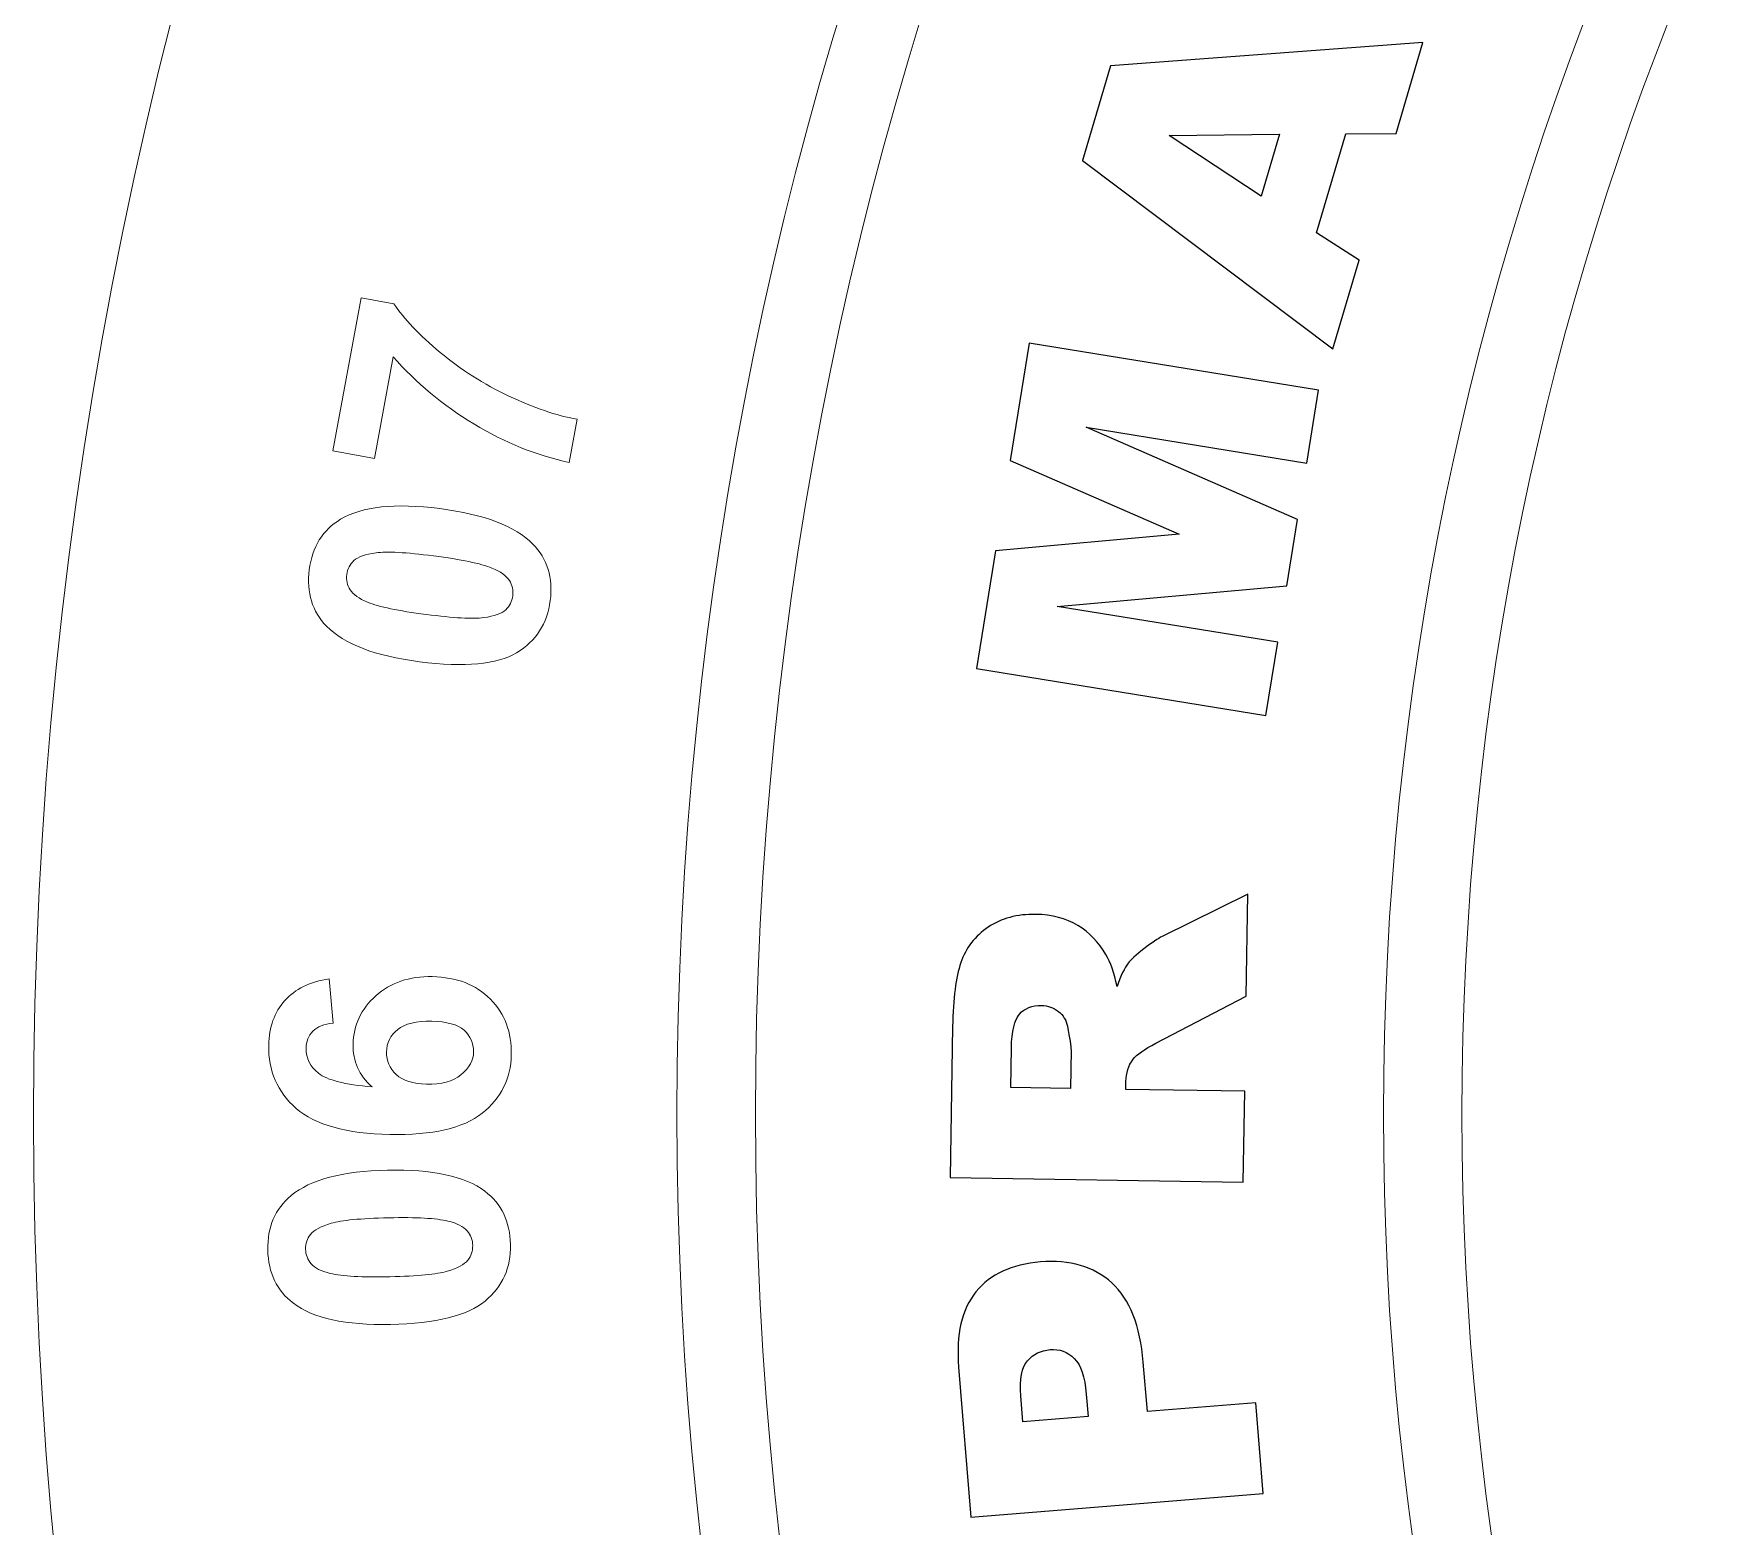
# Model space of a CAD drawing. Header units: millimetres. Extents: x -84 to 196, y -140 to 140.
# Drawn here: x -84.3 to -30.9, y -13 to 34.5 of the extents above; entities that cross this region are included whole.
import ezdxf

# ---------------------------------------------------------------- set-up
doc = ezdxf.new("R2010")
doc.units = ezdxf.units.MM
doc.header["$MEASUREMENT"] = 0
doc.layers.add('Layer 1', color=7, linetype='Continuous')

msp = doc.modelspace()

# ---------------------------------------------------------------- linework, layer by layer
at = {"layer": 'Layer 1', "color": 250, "lineweight": 9}
for points, knots in [([(55.7075, 140.0117), (133.0273, 140.0117), (195.7074, 77.3315), (195.7074, 0.0116), (195.7074, 0.0116), (195.7074, -77.3083), (133.0273, -139.9884), (55.7074, -139.9884), (55.7074, -139.9884), (-21.6125, -139.9884), (-84.2927, -77.3083), (-84.2927, 0.0116), (-84.2927, 0.0116), (-84.2927, 77.3315), (-21.6125, 140.0116), (55.7075, 140.0117)], [0, 0, 0, 0, 0.2, 0.2, 0.2, 0.2, 0.4, 0.4, 0.4, 0.4, 0.6, 0.6, 0.6, 0.6, 1, 1, 1, 1]), ([(56.199, 120.1045), (122.473, 120.1045), (176.1989, 66.3785), (176.1989, 0.1044), (176.1989, 0.1044), (176.1989, -66.1697), (122.473, -119.8956), (56.1989, -119.8956), (56.1989, -119.8956), (-10.0752, -119.8956), (-63.8011, -66.1697), (-63.8011, 0.1044), (-63.8011, 0.1044), (-63.8011, 66.3785), (-10.0752, 120.1044), (56.199, 120.1045)], [0, 0, 0, 0, 0.2, 0.2, 0.2, 0.2, 0.4, 0.4, 0.4, 0.4, 0.6, 0.6, 0.6, 0.6, 1, 1, 1, 1]), ([(56.199, 117.6046), (121.0925, 117.6046), (173.6989, 64.9979), (173.6989, 0.1044), (173.6989, 0.1044), (173.6989, -64.7891), (121.0924, -117.3956), (56.1989, -117.3956), (56.1989, -117.3956), (-8.6946, -117.3956), (-61.3011, -64.7891), (-61.3011, 0.1044), (-61.3011, 0.1044), (-61.3011, 64.998), (-8.6946, 117.6044), (56.199, 117.6046)], [0, 0, 0, 0, 0.2, 0.2, 0.2, 0.2, 0.4, 0.4, 0.4, 0.4, 0.6, 0.6, 0.6, 0.6, 1, 1, 1, 1]), ([(56.199, 97.6045), (110.0469, 97.6045), (153.6989, 53.9522), (153.6989, 0.1044), (153.6989, 0.1044), (153.6989, -53.7434), (110.0467, -97.3956), (56.1989, -97.3956), (56.1989, -97.3956), (2.3512, -97.3956), (-41.3011, -53.7434), (-41.3011, 0.1044), (-41.3011, 0.1044), (-41.3011, 53.9523), (2.3511, 97.6044), (56.199, 97.6045)], [0, 0, 0, 0, 0.2, 0.2, 0.2, 0.2, 0.4, 0.4, 0.4, 0.4, 0.6, 0.6, 0.6, 0.6, 1, 1, 1, 1]), ([(56.199, 95.1045), (108.6662, 95.1045), (151.1989, 52.5714), (151.1989, 0.1044), (151.1989, 0.1044), (151.1989, -52.3626), (108.666, -94.8956), (56.1989, -94.8956), (56.1989, -94.8956), (3.7318, -94.8956), (-38.8011, -52.3626), (-38.8011, 0.1044), (-38.8011, 0.1044), (-38.8011, 52.5715), (3.7318, 95.1044), (56.199, 95.1045)], [0, 0, 0, 0, 0.2, 0.2, 0.2, 0.2, 0.4, 0.4, 0.4, 0.4, 0.6, 0.6, 0.6, 0.6, 1, 1, 1, 1]), ([(-42.5045, 31.3274), (-42.5045, 31.3274), (-43.4316, 28.1736), (-43.4316, 28.1736), (-43.4316, 28.1736), (-43.4316, 28.1736), (-42.0789, 27.306), (-42.0789, 27.306), (-42.0789, 27.306), (-42.0789, 27.306), (-42.9093, 24.4759), (-42.9093, 24.4759), (-42.9093, 24.4759), (-42.9093, 24.4759), (-50.8825, 30.4749), (-50.8825, 30.4749), (-50.8825, 30.4749), (-50.8825, 30.4749), (-49.9971, 33.4963), (-49.9971, 33.4963), (-49.9971, 33.4963), (-49.9971, 33.4963), (-40.0444, 34.2312), (-40.0444, 34.2312), (-40.0444, 34.2312), (-40.0444, 34.2312), (-40.8968, 31.3337), (-40.8968, 31.3337), (-40.8968, 31.3337), (-40.8968, 31.3337), (-42.5045, 31.3274), (-42.5045, 31.3274)], [0, 0, 0, 0, 0.1111111, 0.1111111, 0.1111111, 0.1111111, 0.2222222, 0.2222222, 0.2222222, 0.2222222, 0.3333333, 0.3333333, 0.3333333, 0.3333333, 0.4444444, 0.4444444, 0.4444444, 0.4444444, 0.5555556, 0.5555556, 0.5555556, 0.5555556, 0.6666667, 0.6666667, 0.6666667, 0.6666667, 0.7777778, 0.7777778, 0.7777778, 0.7777778, 1, 1, 1, 1]), ([(-44.6125, 31.3161), (-44.6125, 31.3161), (-48.1261, 31.272), (-48.1261, 31.272), (-48.1261, 31.272), (-48.1261, 31.272), (-45.1926, 29.3426), (-45.1926, 29.3426), (-45.1926, 29.3426), (-45.1926, 29.3426), (-44.6125, 31.3161), (-44.6125, 31.3161)], [0, 0, 0, 0, 0.25, 0.25, 0.25, 0.25, 0.5, 0.5, 0.5, 0.5, 1, 1, 1, 1]), ([(-73.438, 20.9797), (-73.438, 20.9797), (-74.7633, 21.2255), (-74.7633, 21.2255), (-74.7633, 21.2255), (-74.7633, 21.2255), (-73.8542, 26.1039), (-73.8542, 26.1039), (-73.8542, 26.1039), (-73.8542, 26.1039), (-72.8179, 25.9106), (-72.8179, 25.9106), (-72.8179, 25.9106), (-72.4972, 25.4346), (-72.0057, 24.9191), (-71.3414, 24.3641), (-71.3414, 24.3641), (-70.6789, 23.8108), (-69.9508, 23.3471), (-69.1568, 22.9732), (-69.1568, 22.9732), (-68.363, 22.5993), (-67.6374, 22.3525), (-66.9817, 22.2332), (-66.9817, 22.2332), (-66.9817, 22.2332), (-67.2366, 20.8585), (-67.2366, 20.8585), (-67.2366, 20.8585), (-68.2623, 21.073), (-69.2711, 21.4814), (-70.265, 22.0821), (-70.265, 22.0821), (-71.2607, 22.6828), (-72.1165, 23.3956), (-72.8342, 24.2225), (-72.8342, 24.2225), (-72.8342, 24.2225), (-73.438, 20.9797), (-73.438, 20.9797)], [0, 0, 0, 0, 0.0909091, 0.0909091, 0.0909091, 0.0909091, 0.1818182, 0.1818182, 0.1818182, 0.1818182, 0.2727273, 0.2727273, 0.2727273, 0.2727273, 0.3636364, 0.3636364, 0.3636364, 0.3636364, 0.4545455, 0.4545455, 0.4545455, 0.4545455, 0.5454545, 0.5454545, 0.5454545, 0.5454545, 0.6363636, 0.6363636, 0.6363636, 0.6363636, 0.7272727, 0.7272727, 0.7272727, 0.7272727, 0.8181818, 0.8181818, 0.8181818, 0.8181818, 1, 1, 1, 1]), ([(-54.2599, 14.2913), (-54.2599, 14.2913), (-53.6535, 18.0375), (-53.6535, 18.0375), (-53.6535, 18.0375), (-53.6535, 18.0375), (-47.8116, 18.5747), (-47.8116, 18.5747), (-47.8116, 18.5747), (-47.8116, 18.5747), (-53.1865, 20.9212), (-53.1865, 20.9212), (-53.1865, 20.9212), (-53.1865, 20.9212), (-52.582, 24.6565), (-52.582, 24.6565), (-52.582, 24.6565), (-52.582, 24.6565), (-43.3668, 23.1639), (-43.3668, 23.1639), (-43.3668, 23.1639), (-43.3668, 23.1639), (-43.7442, 20.8377), (-43.7442, 20.8377), (-43.7442, 20.8377), (-43.7442, 20.8377), (-50.7705, 21.976), (-50.7705, 21.976), (-50.7705, 21.976), (-50.7705, 21.976), (-44.036, 19.0343), (-44.036, 19.0343), (-44.036, 19.0343), (-44.036, 19.0343), (-44.3779, 16.9283), (-44.3779, 16.9283), (-44.3779, 16.9283), (-44.3779, 16.9283), (-51.6938, 16.2695), (-51.6938, 16.2695), (-51.6938, 16.2695), (-51.6938, 16.2695), (-44.6675, 15.1315), (-44.6675, 15.1315), (-44.6675, 15.1315), (-44.6675, 15.1315), (-45.0448, 12.7988), (-45.0448, 12.7988), (-45.0448, 12.7988), (-45.0448, 12.7988), (-54.2599, 14.2913), (-54.2599, 14.2913)], [0, 0, 0, 0, 0.0714286, 0.0714286, 0.0714286, 0.0714286, 0.1428571, 0.1428571, 0.1428571, 0.1428571, 0.2142857, 0.2142857, 0.2142857, 0.2142857, 0.2857143, 0.2857143, 0.2857143, 0.2857143, 0.3571429, 0.3571429, 0.3571429, 0.3571429, 0.4285714, 0.4285714, 0.4285714, 0.4285714, 0.5, 0.5, 0.5, 0.5, 0.5714286, 0.5714286, 0.5714286, 0.5714286, 0.6428571, 0.6428571, 0.6428571, 0.6428571, 0.7142857, 0.7142857, 0.7142857, 0.7142857, 0.7857143, 0.7857143, 0.7857143, 0.7857143, 0.8571429, 0.8571429, 0.8571429, 0.8571429, 1, 1, 1, 1]), ([(-75.5093, 17.4408), (-75.4161, 18.1672), (-75.0835, 18.7027), (-74.5112, 19.0473), (-74.5112, 19.0473), (-73.8331, 19.4568), (-72.7815, 19.5694), (-71.3567, 19.3866), (-71.3567, 19.3866), (-69.9355, 19.2039), (-68.9448, 18.8277), (-68.3868, 18.2551), (-68.3868, 18.2551), (-67.9274, 17.7833), (-67.7434, 17.1831), (-67.8366, 16.4549), (-67.8366, 16.4549), (-67.9299, 15.7249), (-68.2873, 15.1699), (-68.9072, 14.7954), (-68.9072, 14.7954), (-69.5271, 14.4193), (-70.5574, 14.3243), (-71.998, 14.509), (-71.998, 14.509), (-73.4125, 14.6918), (-74.3994, 15.0677), (-74.9591, 15.6403), (-74.9591, 15.6403), (-75.4185, 16.1123), (-75.6025, 16.7123), (-75.5093, 17.4408)], [0, 0, 0, 0, 0.1111111, 0.1111111, 0.1111111, 0.1111111, 0.2222222, 0.2222222, 0.2222222, 0.2222222, 0.3333333, 0.3333333, 0.3333333, 0.3333333, 0.4444444, 0.4444444, 0.4444444, 0.4444444, 0.5555556, 0.5555556, 0.5555556, 0.5555556, 0.6666667, 0.6666667, 0.6666667, 0.6666667, 0.7777778, 0.7777778, 0.7777778, 0.7777778, 1, 1, 1, 1]), ([(-74.3155, 17.2866), (-74.337, 17.112), (-74.3021, 16.9496), (-74.2071, 16.7995), (-74.2071, 16.7995), (-74.1139, 16.6476), (-73.929, 16.5167), (-73.6523, 16.405), (-73.6523, 16.405), (-73.2927, 16.2579), (-72.6722, 16.1278), (-71.7904, 16.0148), (-71.7904, 16.0148), (-70.9088, 15.902), (-70.2968, 15.8672), (-69.9563, 15.9141), (-69.9563, 15.9141), (-69.6157, 15.9611), (-69.3809, 16.0452), (-69.2536, 16.1649), (-69.2536, 16.1649), (-69.1281, 16.2865), (-69.0538, 16.4344), (-69.0305, 16.609), (-69.0305, 16.609), (-69.0089, 16.7819), (-69.0438, 16.9459), (-69.1371, 17.096), (-69.1371, 17.096), (-69.2303, 17.248), (-69.417, 17.3788), (-69.6937, 17.4905), (-69.6937, 17.4905), (-70.0497, 17.6377), (-70.6686, 17.7676), (-71.5503, 17.8806), (-71.5503, 17.8806), (-72.432, 17.9935), (-73.044, 18.0265), (-73.3844, 17.9796), (-73.3844, 17.9796), (-73.725, 17.9327), (-73.9598, 17.8502), (-74.0888, 17.7288), (-74.0888, 17.7288), (-74.2177, 17.609), (-74.2921, 17.4611), (-74.3155, 17.2866)], [0, 0, 0, 0, 0.0769231, 0.0769231, 0.0769231, 0.0769231, 0.1538462, 0.1538462, 0.1538462, 0.1538462, 0.2307692, 0.2307692, 0.2307692, 0.2307692, 0.3076923, 0.3076923, 0.3076923, 0.3076923, 0.3846154, 0.3846154, 0.3846154, 0.3846154, 0.4615385, 0.4615385, 0.4615385, 0.4615385, 0.5384615, 0.5384615, 0.5384615, 0.5384615, 0.6153846, 0.6153846, 0.6153846, 0.6153846, 0.6923077, 0.6923077, 0.6923077, 0.6923077, 0.7692308, 0.7692308, 0.7692308, 0.7692308, 0.8461538, 0.8461538, 0.8461538, 0.8461538, 1, 1, 1, 1]), ([(-45.7663, -2.0727), (-45.7663, -2.0727), (-55.1015, -1.9224), (-55.1015, -1.9224), (-55.1015, -1.9224), (-55.1015, -1.9224), (-55.0221, 2.8855), (-55.0221, 2.8855), (-55.0221, 2.8855), (-55.0079, 3.7775), (-54.9194, 4.4563), (-54.7591, 4.9263), (-54.7591, 4.9263), (-54.5986, 5.3943), (-54.3097, 5.7709), (-53.8902, 6.0521), (-53.8902, 6.0521), (-53.4727, 6.3331), (-52.966, 6.4708), (-52.3721, 6.4606), (-52.3721, 6.4606), (-51.8544, 6.4526), (-51.4083, 6.3334), (-51.036, 6.1076), (-51.036, 6.1076), (-50.6659, 5.8795), (-50.3654, 5.571), (-50.1387, 5.1818), (-50.1387, 5.1818), (-49.9926, 4.934), (-49.8769, 4.5948), (-49.785, 4.1641), (-49.785, 4.1641), (-49.6658, 4.5058), (-49.5465, 4.7539), (-49.4291, 4.9085), (-49.4291, 4.9085), (-49.3509, 5.0131), (-49.1858, 5.1655), (-48.9315, 5.3616), (-48.9315, 5.3616), (-48.6771, 5.5598), (-48.4815, 5.6928), (-48.3445, 5.7582), (-48.3445, 5.7582), (-48.3445, 5.7582), (-45.6159, 7.1079), (-45.6159, 7.1079), (-45.6159, 7.1079), (-45.6159, 7.1079), (-45.6687, 3.8492), (-45.6687, 3.8492), (-45.6687, 3.8492), (-45.6687, 3.8492), (-48.5473, 2.3535), (-48.5473, 2.3535), (-48.5473, 2.3535), (-48.9191, 2.1637), (-49.1625, 1.9937), (-49.2755, 1.8435), (-49.2755, 1.8435), (-49.4232, 1.6366), (-49.5031, 1.4038), (-49.5031, 1.1405), (-49.5031, 1.1405), (-49.5031, 1.1405), (-49.5071, 0.886), (-49.5071, 0.886), (-49.5071, 0.886), (-49.5071, 0.886), (-45.7197, 0.8229), (-45.7197, 0.8229), (-45.7197, 0.8229), (-45.7197, 0.8229), (-45.7663, -2.0727), (-45.7663, -2.0727)], [0, 0, 0, 0, 0.05, 0.05, 0.05, 0.05, 0.1, 0.1, 0.1, 0.1, 0.15, 0.15, 0.15, 0.15, 0.2, 0.2, 0.2, 0.2, 0.25, 0.25, 0.25, 0.25, 0.3, 0.3, 0.3, 0.3, 0.35, 0.35, 0.35, 0.35, 0.4, 0.4, 0.4, 0.4, 0.45, 0.45, 0.45, 0.45, 0.5, 0.5, 0.5, 0.5, 0.55, 0.55, 0.55, 0.55, 0.6, 0.6, 0.6, 0.6, 0.65, 0.65, 0.65, 0.65, 0.7, 0.7, 0.7, 0.7, 0.75, 0.75, 0.75, 0.75, 0.8, 0.8, 0.8, 0.8, 0.85, 0.85, 0.85, 0.85, 0.9, 0.9, 0.9, 0.9, 1, 1, 1, 1]), ([(-74.8743, 4.4042), (-74.8743, 4.4042), (-74.7475, 2.9975), (-74.7475, 2.9975), (-74.7475, 2.9975), (-75.0384, 2.969), (-75.2529, 2.8844), (-75.3948, 2.7423), (-75.3948, 2.7423), (-75.5349, 2.6002), (-75.6131, 2.4145), (-75.6131, 2.1833), (-75.6131, 2.1833), (-75.6131, 1.8763), (-75.4855, 1.6145), (-75.2156, 1.3978), (-75.2156, 1.3978), (-74.9442, 1.1811), (-74.3734, 1.0353), (-73.5032, 0.9622), (-73.5032, 0.9622), (-73.924, 1.3332), (-74.1285, 1.7867), (-74.1164, 2.3231), (-74.1164, 2.3231), (-74.1032, 2.9281), (-73.8636, 3.4432), (-73.3922, 3.8647), (-73.3922, 3.8647), (-72.9227, 4.288), (-72.3225, 4.4917), (-71.5921, 4.4758), (-71.5921, 4.4758), (-70.8177, 4.4604), (-70.2021, 4.2214), (-69.7436, 3.7573), (-69.7436, 3.7573), (-69.2834, 3.2934), (-69.0621, 2.7039), (-69.0762, 1.9911), (-69.0762, 1.9911), (-69.0919, 1.2273), (-69.403, 0.6058), (-70.0063, 0.1252), (-70.0063, 0.1252), (-70.6096, -0.3536), (-71.5887, -0.5796), (-72.9418, -0.5524), (-72.9418, -0.5524), (-74.3284, -0.5238), (-75.3236, -0.247), (-75.9254, 0.2777), (-75.9254, 0.2777), (-76.5272, 0.8044), (-76.8196, 1.4759), (-76.8027, 2.2963), (-76.8027, 2.2963), (-76.791, 2.8716), (-76.62, 3.3436), (-76.291, 3.713), (-76.291, 3.713), (-75.962, 4.0841), (-75.4893, 4.315), (-74.8743, 4.4042)], [0, 0, 0, 0, 0.0588235, 0.0588235, 0.0588235, 0.0588235, 0.1176471, 0.1176471, 0.1176471, 0.1176471, 0.1764706, 0.1764706, 0.1764706, 0.1764706, 0.2352941, 0.2352941, 0.2352941, 0.2352941, 0.2941176, 0.2941176, 0.2941176, 0.2941176, 0.3529412, 0.3529412, 0.3529412, 0.3529412, 0.4117647, 0.4117647, 0.4117647, 0.4117647, 0.4705882, 0.4705882, 0.4705882, 0.4705882, 0.5294118, 0.5294118, 0.5294118, 0.5294118, 0.5882353, 0.5882353, 0.5882353, 0.5882353, 0.6470588, 0.6470588, 0.6470588, 0.6470588, 0.7058824, 0.7058824, 0.7058824, 0.7058824, 0.7647059, 0.7647059, 0.7647059, 0.7647059, 0.8235294, 0.8235294, 0.8235294, 0.8235294, 0.8823529, 0.8823529, 0.8823529, 0.8823529, 1, 1, 1, 1]), ([(-51.2715, 0.9144), (-51.2715, 0.9144), (-51.2512, 2.1306), (-51.2512, 2.1306), (-51.2512, 2.1306), (-51.2512, 2.261), (-51.2886, 2.5177), (-51.3673, 2.8962), (-51.3673, 2.8962), (-51.4024, 3.0877), (-51.4961, 3.2463), (-51.6507, 3.3701), (-51.6507, 3.3701), (-51.8075, 3.4917), (-51.9859, 3.5568), (-52.1904, 3.5588), (-52.1904, 3.5588), (-52.4907, 3.565), (-52.7233, 3.4733), (-52.8884, 3.2838), (-52.8884, 3.2838), (-53.0536, 3.0966), (-53.1401, 2.7375), (-53.1482, 2.211), (-53.1482, 2.211), (-53.1482, 2.211), (-53.1686, 0.945), (-53.1686, 0.945), (-53.1686, 0.945), (-53.1686, 0.945), (-51.2715, 0.9144), (-51.2715, 0.9144)], [0, 0, 0, 0, 0.1111111, 0.1111111, 0.1111111, 0.1111111, 0.2222222, 0.2222222, 0.2222222, 0.2222222, 0.3333333, 0.3333333, 0.3333333, 0.3333333, 0.4444444, 0.4444444, 0.4444444, 0.4444444, 0.5555556, 0.5555556, 0.5555556, 0.5555556, 0.6666667, 0.6666667, 0.6666667, 0.6666667, 0.7777778, 0.7777778, 0.7777778, 0.7777778, 1, 1, 1, 1]), ([(-71.777, 1.0507), (-71.3059, 1.04), (-70.9398, 1.1415), (-70.6786, 1.3533), (-70.6786, 1.3533), (-70.4172, 1.5652), (-70.2782, 1.8095), (-70.2782, 2.0883), (-70.2782, 2.0883), (-70.2782, 2.3581), (-70.3735, 2.5832), (-70.5795, 2.7669), (-70.5795, 2.7669), (-70.7854, 2.9507), (-71.1284, 3.0469), (-71.6064, 3.0558), (-71.6064, 3.0558), (-72.0987, 3.0664), (-72.4613, 2.9771), (-72.6946, 2.7903), (-72.6946, 2.7903), (-72.9279, 2.6016), (-73.046, 2.3625), (-73.0527, 2.0732), (-73.0527, 2.0732), (-73.0527, 1.7947), (-72.9537, 1.5572), (-72.7389, 1.3594), (-72.7389, 1.3594), (-72.5239, 1.1618), (-72.2039, 1.0599), (-71.777, 1.0507)], [0, 0, 0, 0, 0.1111111, 0.1111111, 0.1111111, 0.1111111, 0.2222222, 0.2222222, 0.2222222, 0.2222222, 0.3333333, 0.3333333, 0.3333333, 0.3333333, 0.4444444, 0.4444444, 0.4444444, 0.4444444, 0.5555556, 0.5555556, 0.5555556, 0.5555556, 0.6666667, 0.6666667, 0.6666667, 0.6666667, 0.7777778, 0.7777778, 0.7777778, 0.7777778, 1, 1, 1, 1]), ([(-76.8308, -4.2318), (-76.8473, -3.4981), (-76.5987, -2.9187), (-76.0849, -2.4955), (-76.0849, -2.4955), (-75.4763, -1.989), (-74.4542, -1.7195), (-73.0184, -1.6884), (-73.0184, -1.6884), (-71.5881, -1.6557), (-70.5536, -1.8799), (-69.9153, -2.3612), (-69.9153, -2.3612), (-69.3901, -2.7598), (-69.1186, -3.3252), (-69.1022, -4.0589), (-69.1022, -4.0589), (-69.0856, -4.7944), (-69.3552, -5.395), (-69.9131, -5.859), (-69.9131, -5.859), (-70.4688, -6.321), (-71.4718, -6.5695), (-72.925, -6.6023), (-72.925, -6.6023), (-74.3484, -6.6351), (-75.381, -6.4091), (-76.0176, -5.9279), (-76.0176, -5.9279), (-76.5426, -5.5309), (-76.8144, -4.9638), (-76.8308, -4.2318)], [0, 0, 0, 0, 0.1111111, 0.1111111, 0.1111111, 0.1111111, 0.2222222, 0.2222222, 0.2222222, 0.2222222, 0.3333333, 0.3333333, 0.3333333, 0.3333333, 0.4444444, 0.4444444, 0.4444444, 0.4444444, 0.5555556, 0.5555556, 0.5555556, 0.5555556, 0.6666667, 0.6666667, 0.6666667, 0.6666667, 0.7777778, 0.7777778, 0.7777778, 0.7777778, 1, 1, 1, 1]), ([(-75.6279, -4.2051), (-75.6279, -4.3796), (-75.5634, -4.5347), (-75.4501, -4.6702), (-75.4501, -4.6702), (-75.335, -4.8056), (-75.1318, -4.9073), (-74.8405, -4.9769), (-74.8405, -4.9769), (-74.4628, -5.0692), (-73.8312, -5.1041), (-72.9424, -5.0837), (-72.9424, -5.0837), (-72.0551, -5.0648), (-71.4467, -5.0066), (-71.1154, -4.9085), (-71.1154, -4.9085), (-70.7859, -4.8121), (-70.5675, -4.695), (-70.4604, -4.5554), (-70.4604, -4.5554), (-70.3532, -4.4174), (-70.3049, -4.2603), (-70.3049, -4.0857), (-70.3049, -4.0857), (-70.3049, -3.9092), (-70.3695, -3.7543), (-70.4846, -3.6188), (-70.4846, -3.6188), (-70.5978, -3.4851), (-70.801, -3.3818), (-71.0923, -3.3121), (-71.0923, -3.3121), (-71.4666, -3.2215), (-72.0964, -3.1848), (-72.9853, -3.2053), (-72.9853, -3.2053), (-73.8725, -3.2257), (-74.4826, -3.2842), (-74.8122, -3.3804), (-74.8122, -3.3804), (-75.1416, -3.4785), (-75.3618, -3.5956), (-75.4707, -3.7336), (-75.4707, -3.7336), (-75.5796, -3.8714), (-75.6279, -4.0287), (-75.6279, -4.2051)], [0, 0, 0, 0, 0.0769231, 0.0769231, 0.0769231, 0.0769231, 0.1538462, 0.1538462, 0.1538462, 0.1538462, 0.2307692, 0.2307692, 0.2307692, 0.2307692, 0.3076923, 0.3076923, 0.3076923, 0.3076923, 0.3846154, 0.3846154, 0.3846154, 0.3846154, 0.4615385, 0.4615385, 0.4615385, 0.4615385, 0.5384615, 0.5384615, 0.5384615, 0.5384615, 0.6153846, 0.6153846, 0.6153846, 0.6153846, 0.6923077, 0.6923077, 0.6923077, 0.6923077, 0.7692308, 0.7692308, 0.7692308, 0.7692308, 0.8461538, 0.8461538, 0.8461538, 0.8461538, 1, 1, 1, 1]), ([(-54.4437, -12.7457), (-54.4437, -12.7457), (-54.8309, -7.9619), (-54.8309, -7.9619), (-54.8309, -7.9619), (-54.9154, -6.9203), (-54.7308, -6.1209), (-54.2774, -5.5612), (-54.2774, -5.5612), (-53.8238, -5.0015), (-53.1404, -4.6865), (-52.2249, -4.6116), (-52.2249, -4.6116), (-51.2855, -4.5364), (-50.5272, -4.7581), (-49.9518, -5.2812), (-49.9518, -5.2812), (-49.3788, -5.8042), (-49.0431, -6.6442), (-48.9493, -7.8054), (-48.9493, -7.8054), (-48.9493, -7.8054), (-48.8203, -9.3796), (-48.8203, -9.3796), (-48.8203, -9.3796), (-48.8203, -9.3796), (-45.3651, -9.1003), (-45.3651, -9.1003), (-45.3651, -9.1003), (-45.3651, -9.1003), (-45.1327, -11.9903), (-45.1327, -11.9903), (-45.1327, -11.9903), (-45.1327, -11.9903), (-54.4437, -12.7457), (-54.4437, -12.7457)], [0, 0, 0, 0, 0.1, 0.1, 0.1, 0.1, 0.2, 0.2, 0.2, 0.2, 0.3, 0.3, 0.3, 0.3, 0.4, 0.4, 0.4, 0.4, 0.5, 0.5, 0.5, 0.5, 0.6, 0.6, 0.6, 0.6, 0.7, 0.7, 0.7, 0.7, 0.8, 0.8, 0.8, 0.8, 1, 1, 1, 1]), ([(-50.7077, -9.5322), (-50.7077, -9.5322), (-50.7642, -8.8277), (-50.7642, -8.8277), (-50.7642, -8.8277), (-50.8087, -8.2732), (-50.9372, -7.8911), (-51.1494, -7.6835), (-51.1494, -7.6835), (-51.3595, -7.4737), (-51.6146, -7.3817), (-51.9169, -7.4053), (-51.9169, -7.4053), (-52.2082, -7.4309), (-52.4468, -7.5476), (-52.6348, -7.7597), (-52.6348, -7.7597), (-52.8229, -7.9696), (-52.8946, -8.3443), (-52.8501, -8.8814), (-52.8501, -8.8814), (-52.8501, -8.8814), (-52.7844, -9.7011), (-52.7844, -9.7011), (-52.7844, -9.7011), (-52.7844, -9.7011), (-50.7077, -9.5322), (-50.7077, -9.5322)], [0, 0, 0, 0, 0.125, 0.125, 0.125, 0.125, 0.25, 0.25, 0.25, 0.25, 0.375, 0.375, 0.375, 0.375, 0.5, 0.5, 0.5, 0.5, 0.625, 0.625, 0.625, 0.625, 0.75, 0.75, 0.75, 0.75, 1, 1, 1, 1])]:
    msp.add_open_spline(points, degree=3, knots=knots, dxfattribs=at)
at = {"layer": 'Layer 1', "color": 7}
for points, knots in [([(-42.5045, 31.3274), (-42.5045, 31.3274), (-43.4316, 28.1736), (-43.4316, 28.1736), (-43.4316, 28.1736), (-43.4316, 28.1736), (-42.0789, 27.306), (-42.0789, 27.306), (-42.0789, 27.306), (-42.0789, 27.306), (-42.9093, 24.4759), (-42.9093, 24.4759), (-42.9093, 24.4759), (-42.9093, 24.4759), (-50.8825, 30.4749), (-50.8825, 30.4749), (-50.8825, 30.4749), (-50.8825, 30.4749), (-49.9971, 33.4963), (-49.9971, 33.4963), (-49.9971, 33.4963), (-49.9971, 33.4963), (-40.0444, 34.2312), (-40.0444, 34.2312), (-40.0444, 34.2312), (-40.0444, 34.2312), (-40.8968, 31.3337), (-40.8968, 31.3337), (-40.8968, 31.3337), (-40.8968, 31.3337), (-42.5045, 31.3274), (-42.5045, 31.3274)], [0, 0, 0, 0, 0.1111111, 0.1111111, 0.1111111, 0.1111111, 0.2222222, 0.2222222, 0.2222222, 0.2222222, 0.3333333, 0.3333333, 0.3333333, 0.3333333, 0.4444444, 0.4444444, 0.4444444, 0.4444444, 0.5555556, 0.5555556, 0.5555556, 0.5555556, 0.6666667, 0.6666667, 0.6666667, 0.6666667, 0.7777778, 0.7777778, 0.7777778, 0.7777778, 1, 1, 1, 1]), ([(-44.6125, 31.3161), (-44.6125, 31.3161), (-48.1261, 31.272), (-48.1261, 31.272), (-48.1261, 31.272), (-48.1261, 31.272), (-45.1926, 29.3426), (-45.1926, 29.3426), (-45.1926, 29.3426), (-45.1926, 29.3426), (-44.6125, 31.3161), (-44.6125, 31.3161)], [0, 0, 0, 0, 0.25, 0.25, 0.25, 0.25, 0.5, 0.5, 0.5, 0.5, 1, 1, 1, 1]), ([(-54.2599, 14.2913), (-54.2599, 14.2913), (-53.6535, 18.0375), (-53.6535, 18.0375), (-53.6535, 18.0375), (-53.6535, 18.0375), (-47.8116, 18.5747), (-47.8116, 18.5747), (-47.8116, 18.5747), (-47.8116, 18.5747), (-53.1865, 20.9212), (-53.1865, 20.9212), (-53.1865, 20.9212), (-53.1865, 20.9212), (-52.582, 24.6565), (-52.582, 24.6565), (-52.582, 24.6565), (-52.582, 24.6565), (-43.3668, 23.1639), (-43.3668, 23.1639), (-43.3668, 23.1639), (-43.3668, 23.1639), (-43.7442, 20.8377), (-43.7442, 20.8377), (-43.7442, 20.8377), (-43.7442, 20.8377), (-50.7705, 21.976), (-50.7705, 21.976), (-50.7705, 21.976), (-50.7705, 21.976), (-44.036, 19.0343), (-44.036, 19.0343), (-44.036, 19.0343), (-44.036, 19.0343), (-44.3779, 16.9283), (-44.3779, 16.9283), (-44.3779, 16.9283), (-44.3779, 16.9283), (-51.6938, 16.2695), (-51.6938, 16.2695), (-51.6938, 16.2695), (-51.6938, 16.2695), (-44.6675, 15.1315), (-44.6675, 15.1315), (-44.6675, 15.1315), (-44.6675, 15.1315), (-45.0448, 12.7988), (-45.0448, 12.7988), (-45.0448, 12.7988), (-45.0448, 12.7988), (-54.2599, 14.2913), (-54.2599, 14.2913)], [0, 0, 0, 0, 0.0714286, 0.0714286, 0.0714286, 0.0714286, 0.1428571, 0.1428571, 0.1428571, 0.1428571, 0.2142857, 0.2142857, 0.2142857, 0.2142857, 0.2857143, 0.2857143, 0.2857143, 0.2857143, 0.3571429, 0.3571429, 0.3571429, 0.3571429, 0.4285714, 0.4285714, 0.4285714, 0.4285714, 0.5, 0.5, 0.5, 0.5, 0.5714286, 0.5714286, 0.5714286, 0.5714286, 0.6428571, 0.6428571, 0.6428571, 0.6428571, 0.7142857, 0.7142857, 0.7142857, 0.7142857, 0.7857143, 0.7857143, 0.7857143, 0.7857143, 0.8571429, 0.8571429, 0.8571429, 0.8571429, 1, 1, 1, 1]), ([(-45.7663, -2.0727), (-45.7663, -2.0727), (-55.1015, -1.9224), (-55.1015, -1.9224), (-55.1015, -1.9224), (-55.1015, -1.9224), (-55.0221, 2.8855), (-55.0221, 2.8855), (-55.0221, 2.8855), (-55.0079, 3.7775), (-54.9194, 4.4563), (-54.7591, 4.9263), (-54.7591, 4.9263), (-54.5986, 5.3943), (-54.3097, 5.7709), (-53.8902, 6.0521), (-53.8902, 6.0521), (-53.4727, 6.3331), (-52.966, 6.4708), (-52.3721, 6.4606), (-52.3721, 6.4606), (-51.8544, 6.4526), (-51.4083, 6.3334), (-51.036, 6.1076), (-51.036, 6.1076), (-50.6659, 5.8795), (-50.3654, 5.571), (-50.1387, 5.1818), (-50.1387, 5.1818), (-49.9926, 4.934), (-49.8769, 4.5948), (-49.785, 4.1641), (-49.785, 4.1641), (-49.6658, 4.5058), (-49.5465, 4.7539), (-49.4291, 4.9085), (-49.4291, 4.9085), (-49.3509, 5.0131), (-49.1858, 5.1655), (-48.9315, 5.3616), (-48.9315, 5.3616), (-48.6771, 5.5598), (-48.4815, 5.6928), (-48.3445, 5.7582), (-48.3445, 5.7582), (-48.3445, 5.7582), (-45.6159, 7.1079), (-45.6159, 7.1079), (-45.6159, 7.1079), (-45.6159, 7.1079), (-45.6687, 3.8492), (-45.6687, 3.8492), (-45.6687, 3.8492), (-45.6687, 3.8492), (-48.5473, 2.3535), (-48.5473, 2.3535), (-48.5473, 2.3535), (-48.9191, 2.1637), (-49.1625, 1.9937), (-49.2755, 1.8435), (-49.2755, 1.8435), (-49.4232, 1.6366), (-49.4991, 1.4038), (-49.5031, 1.1405), (-49.5031, 1.1405), (-49.5031, 1.1405), (-49.5071, 0.886), (-49.5071, 0.886), (-49.5071, 0.886), (-49.5071, 0.886), (-45.7197, 0.8229), (-45.7197, 0.8229), (-45.7197, 0.8229), (-45.7197, 0.8229), (-45.7663, -2.0727), (-45.7663, -2.0727)], [0, 0, 0, 0, 0.05, 0.05, 0.05, 0.05, 0.1, 0.1, 0.1, 0.1, 0.15, 0.15, 0.15, 0.15, 0.2, 0.2, 0.2, 0.2, 0.25, 0.25, 0.25, 0.25, 0.3, 0.3, 0.3, 0.3, 0.35, 0.35, 0.35, 0.35, 0.4, 0.4, 0.4, 0.4, 0.45, 0.45, 0.45, 0.45, 0.5, 0.5, 0.5, 0.5, 0.55, 0.55, 0.55, 0.55, 0.6, 0.6, 0.6, 0.6, 0.65, 0.65, 0.65, 0.65, 0.7, 0.7, 0.7, 0.7, 0.75, 0.75, 0.75, 0.75, 0.8, 0.8, 0.8, 0.8, 0.85, 0.85, 0.85, 0.85, 0.9, 0.9, 0.9, 0.9, 1, 1, 1, 1]), ([(-51.2715, 0.9144), (-51.2715, 0.9144), (-51.2512, 2.1306), (-51.2512, 2.1306), (-51.2512, 2.1306), (-51.2491, 2.261), (-51.2886, 2.5177), (-51.3673, 2.8962), (-51.3673, 2.8962), (-51.4024, 3.0877), (-51.4961, 3.2463), (-51.6507, 3.3701), (-51.6507, 3.3701), (-51.8075, 3.4917), (-51.9859, 3.5568), (-52.1904, 3.5588), (-52.1904, 3.5588), (-52.4907, 3.565), (-52.7233, 3.4733), (-52.8884, 3.2838), (-52.8884, 3.2838), (-53.0536, 3.0966), (-53.1401, 2.7375), (-53.1482, 2.211), (-53.1482, 2.211), (-53.1482, 2.211), (-53.1686, 0.945), (-53.1686, 0.945), (-53.1686, 0.945), (-53.1686, 0.945), (-51.2715, 0.9144), (-51.2715, 0.9144)], [0, 0, 0, 0, 0.1111111, 0.1111111, 0.1111111, 0.1111111, 0.2222222, 0.2222222, 0.2222222, 0.2222222, 0.3333333, 0.3333333, 0.3333333, 0.3333333, 0.4444444, 0.4444444, 0.4444444, 0.4444444, 0.5555556, 0.5555556, 0.5555556, 0.5555556, 0.6666667, 0.6666667, 0.6666667, 0.6666667, 0.7777778, 0.7777778, 0.7777778, 0.7777778, 1, 1, 1, 1]), ([(-54.4437, -12.7457), (-54.4437, -12.7457), (-54.8309, -7.9619), (-54.8309, -7.9619), (-54.8309, -7.9619), (-54.9154, -6.9203), (-54.7308, -6.1209), (-54.2774, -5.5612), (-54.2774, -5.5612), (-53.8238, -5.0015), (-53.1404, -4.6865), (-52.2249, -4.6116), (-52.2249, -4.6116), (-51.2855, -4.5364), (-50.5272, -4.7581), (-49.9518, -5.2812), (-49.9518, -5.2812), (-49.3788, -5.8042), (-49.0431, -6.6442), (-48.9493, -7.8054), (-48.9493, -7.8054), (-48.9493, -7.8054), (-48.8203, -9.3796), (-48.8203, -9.3796), (-48.8203, -9.3796), (-48.8203, -9.3796), (-45.3651, -9.1003), (-45.3651, -9.1003), (-45.3651, -9.1003), (-45.3651, -9.1003), (-45.1327, -11.9903), (-45.1327, -11.9903), (-45.1327, -11.9903), (-45.1327, -11.9903), (-54.4437, -12.7457), (-54.4437, -12.7457)], [0, 0, 0, 0, 0.1, 0.1, 0.1, 0.1, 0.2, 0.2, 0.2, 0.2, 0.3, 0.3, 0.3, 0.3, 0.4, 0.4, 0.4, 0.4, 0.5, 0.5, 0.5, 0.5, 0.6, 0.6, 0.6, 0.6, 0.7, 0.7, 0.7, 0.7, 0.8, 0.8, 0.8, 0.8, 1, 1, 1, 1]), ([(-50.7077, -9.5322), (-50.7077, -9.5322), (-50.7642, -8.8277), (-50.7642, -8.8277), (-50.7642, -8.8277), (-50.8087, -8.2732), (-50.9372, -7.8911), (-51.1494, -7.6835), (-51.1494, -7.6835), (-51.3595, -7.4737), (-51.6146, -7.3817), (-51.9169, -7.4053), (-51.9169, -7.4053), (-52.2082, -7.4309), (-52.4468, -7.5476), (-52.6348, -7.7597), (-52.6348, -7.7597), (-52.8229, -7.9696), (-52.8946, -8.3443), (-52.8501, -8.8814), (-52.8501, -8.8814), (-52.8501, -8.8814), (-52.7844, -9.7011), (-52.7844, -9.7011), (-52.7844, -9.7011), (-52.7844, -9.7011), (-50.7077, -9.5322), (-50.7077, -9.5322)], [0, 0, 0, 0, 0.125, 0.125, 0.125, 0.125, 0.25, 0.25, 0.25, 0.25, 0.375, 0.375, 0.375, 0.375, 0.5, 0.5, 0.5, 0.5, 0.625, 0.625, 0.625, 0.625, 0.75, 0.75, 0.75, 0.75, 1, 1, 1, 1])]:
    msp.add_open_spline(points, degree=3, knots=knots, dxfattribs=at)

doc.saveas('drawing.dxf')
